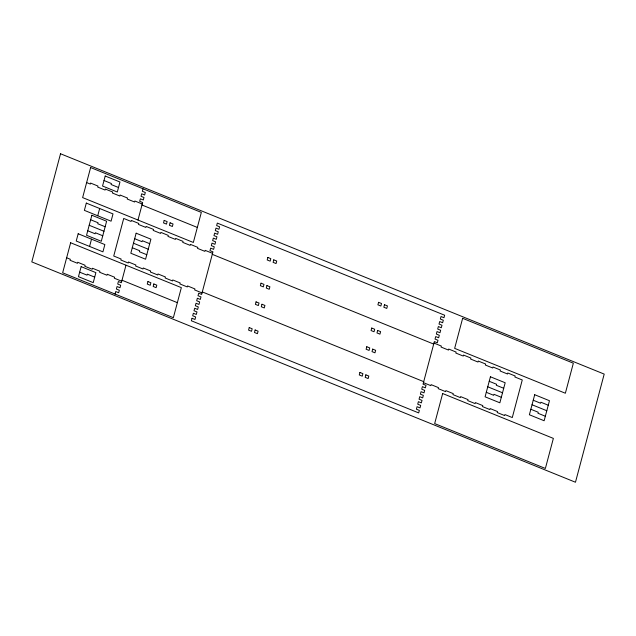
<?xml version="1.0" encoding="UTF-8"?>
<svg xmlns="http://www.w3.org/2000/svg" width="636" height="636" viewBox="0 0 636 636"><rect width="100%" height="100%" fill="white"/><g stroke="black" fill="none" stroke-linecap="round" stroke-linejoin="round"><path stroke-width="0.95" d="M89.581 246.442L91.512 239.168M97.729 215.771L99.661 208.505M115.052 294.055L115.72 291.55L118.67 292.743L119.337 290.239L116.388 289.046L117.048 286.542L120.005 287.734L120.665 285.23L117.716 284.038L118.383 281.533L121.333 282.726L125.992 265.196M143.02 188.781L142.361 191.285L145.31 192.485L144.642 194.99L141.693 193.789L141.025 196.301L143.982 197.494L143.315 199.998L140.365 198.806L139.697 201.31L142.647 202.502L137.988 220.032M104.01 180.521L111.387 183.518L111.125 184.519L118.503 187.509M142.249 204.005L134.872 201.016L134.601 202.017L127.224 199.028L127.486 198.027L120.109 195.029L119.838 196.031L112.461 193.042L112.723 192.04L105.345 189.051L105.083 190.053L97.698 187.064L97.968 186.062L90.582 183.065L90.32 184.066L86.631 182.572M141.987 205.007L197.343 227.442M212.543 253.343L205.166 250.353L204.895 251.355L197.518 248.366L197.788 247.364L190.403 244.367L190.14 245.369L182.755 242.38L183.025 241.378L175.639 238.389L175.377 239.39L167.999 236.401L168.262 235.4L160.884 232.402L160.614 233.404L153.236 230.415L153.499 229.413L146.121 226.424L145.851 227.426L138.473 224.436L138.735 223.435L131.358 220.438L131.096 221.439L123.71 218.45L113.733 256.022L121.11 259.011L120.84 260.013L128.226 263.002L128.488 262L135.873 264.997L135.603 265.999L142.989 268.988L143.251 267.987L150.637 270.976L150.366 271.977L157.744 274.967L158.014 273.965L165.392 276.962L165.129 277.964L172.507 280.953L172.777 279.951L180.155 282.94L179.893 283.942L187.27 286.939L187.533 285.938L194.918 288.927L194.648 289.929L202.033 292.918M433.967 343.082L441.352 346.071L441.082 347.073L448.467 350.062L448.73 349.061L456.107 352.058L455.845 353.06L463.223 356.049L463.493 355.047L470.871 358.036L470.608 359.038L477.986 362.035L478.256 361.033L485.634 364.023L485.363 365.024L492.749 368.013L493.011 367.012L500.397 370.001L500.127 371.003L507.512 374L507.774 372.998L515.16 375.987L514.89 376.989L522.267 379.978L512.29 417.55L504.905 414.561L504.642 415.562L497.265 412.565L497.527 411.564L490.149 408.574L489.879 409.576L482.501 406.587L482.764 405.585L475.386 402.596L475.116 403.598L467.738 400.601L468.001 399.599L460.623 396.61L460.361 397.611L452.975 394.622L453.245 393.62L445.86 390.631L445.598 391.633L438.212 388.636L438.482 387.634L431.105 384.645L430.834 385.647L423.457 382.657M212.281 254.344L433.704 344.084M90.662 219.762L98.039 222.751L97.777 223.753L105.155 226.742M149.706 243.691L142.329 240.702L142.059 241.704L134.681 238.707M489.219 381.29L496.605 384.279L496.334 385.281L503.72 388.27M548.264 405.219L540.886 402.23L540.624 403.232L533.238 400.235M89.199 225.271L103.962 231.258M133.481 243.222L148.244 249.201M487.756 386.799L502.52 392.778M532.038 404.742L546.801 410.729M102.762 235.765L95.376 232.768L95.114 233.77L87.736 230.781M132.28 247.73L139.666 250.719L139.395 251.721L146.781 254.71M501.319 397.293L493.941 394.296L493.671 395.298L486.294 392.309M530.845 409.258L538.223 412.247L537.961 413.249L545.338 416.238M202.296 291.916L423.719 381.656M66.645 257.787L70.334 259.281L70.071 260.283L77.449 263.28L77.711 262.27L85.097 265.268L84.827 266.269L92.212 269.259L92.474 268.257L99.86 271.246L99.59 272.248L106.975 275.245L107.238 274.243L114.615 277.232L114.353 278.234L121.73 281.223M122.001 280.222L177.357 302.656M94.692 277.137L87.307 274.148L87.045 275.15L79.659 272.16M60.531 153.761L31.8 261.905L575.469 482.239L604.2 374.095L60.531 153.761M70.636 242.761L62.654 272.812L173.366 317.682L181.347 287.631L70.636 242.761M90.622 167.546L82.632 197.605L193.344 242.467L201.334 212.416L90.622 167.546M78.172 233.762L76.233 241.028L102.929 251.848L104.861 244.574L78.172 233.762M86.313 203.091L84.381 210.365L111.077 221.185L113.009 213.911L86.313 203.091M91.862 215.254L86.536 235.288L101.299 241.275L106.617 221.233L91.862 215.254M81.13 266.651L78.467 276.668L93.23 282.646L95.885 272.629L81.13 266.651M105.21 176.013L102.547 186.03L117.31 192.016L119.966 181.999L105.21 176.013M136.144 233.197L130.817 253.239L145.58 259.218L150.907 239.184L136.144 233.197M147.934 281.565L147.266 284.069L150.215 285.262L150.883 282.758L147.934 281.565M164.183 220.398L163.516 222.902L166.473 224.103L167.133 221.598L164.183 220.398M153.833 283.958L153.173 286.462L156.122 287.655L156.79 285.151L153.833 283.958M170.09 222.791L169.422 225.295L172.372 226.495L173.04 223.991L170.09 222.791M192.024 318.27L191.357 320.775L418.687 412.907L419.355 410.403L416.397 409.202L417.065 406.698L420.014 407.899L420.682 405.394L417.733 404.194L418.393 401.69L421.35 402.89L422.018 400.386L419.06 399.185L419.728 396.681L422.678 397.882L423.345 395.369L420.396 394.177L421.056 391.673L424.013 392.865L424.673 390.361L421.724 389.168L422.391 386.664L425.341 387.857L426.009 385.352L423.051 384.16L434.364 341.58L437.322 342.772L437.981 340.268L435.032 339.075L435.7 336.571L438.649 337.764L439.317 335.259L436.368 334.067L437.027 331.563L439.985 332.755L440.645 330.251L437.695 329.058L438.363 326.554L441.312 327.747L441.98 325.242L439.023 324.05L439.691 321.546L442.64 322.738L443.308 320.234L440.358 319.034L441.018 316.529L443.976 317.73L444.643 315.225L217.313 223.093L216.645 225.597L219.603 226.798L218.935 229.302L215.986 228.101L215.318 230.606L218.267 231.806L217.607 234.31L214.65 233.11L213.982 235.614L216.94 236.815L216.272 239.319L213.322 238.118L212.655 240.631L215.604 241.823L214.944 244.327L211.987 243.135L211.327 245.639L214.276 246.832L213.609 249.336L210.659 248.143L209.991 250.648L212.949 251.84L201.636 294.42L198.678 293.228L198.019 295.732L200.968 296.925L200.3 299.429L197.351 298.236L196.683 300.741L199.632 301.933L198.973 304.437L196.015 303.245L195.355 305.749L198.305 306.942L197.637 309.446L194.688 308.253L194.02 310.758L196.977 311.95L196.309 314.454L193.36 313.262L192.692 315.766L195.642 316.966L194.982 319.471L192.024 318.27M249.233 327.58L248.565 330.092L251.522 331.284L252.182 328.78L249.233 327.58M256.07 301.854L255.402 304.358L258.351 305.558L259.019 303.054L256.07 301.854M261.03 283.179L260.363 285.683L263.32 286.884L263.98 284.379L261.03 283.179M267.867 257.453L267.2 259.957L270.149 261.158L270.817 258.653L267.867 257.453M255.139 329.981L254.472 332.485L257.421 333.677L258.089 331.173L255.139 329.981M261.968 304.247L261.309 306.751L264.258 307.951L264.926 305.447L261.968 304.247M266.937 285.572L266.269 288.076L269.219 289.277L269.887 286.772L266.937 285.572M273.766 259.846L273.106 262.35L276.056 263.55L276.724 261.046L273.766 259.846M359.944 372.45L359.276 374.954L362.234 376.154L362.894 373.65L359.944 372.45M366.781 346.723L366.113 349.228L369.063 350.428L369.731 347.924L366.781 346.723M371.742 328.049L371.074 330.553L374.032 331.754L374.691 329.249L371.742 328.049M378.579 302.323L377.911 304.827L380.861 306.019L381.528 303.515L378.579 302.323M365.851 374.843L365.183 377.347L368.133 378.547L368.8 376.043L365.851 374.843M372.68 349.116L372.02 351.621L374.97 352.821L375.638 350.317L372.68 349.116M377.649 330.442L376.981 332.946L379.93 334.146L380.598 331.642L377.649 330.442M384.478 304.716L383.818 307.22L386.768 308.42L387.435 305.908L384.478 304.716M442.656 393.533L434.666 423.584L545.378 468.454L553.368 438.395L442.656 393.533M462.634 318.318L454.653 348.369L565.364 393.239L573.346 363.188L462.634 318.318M490.42 376.782L485.093 396.816L499.856 402.803L505.183 382.761L490.42 376.782M534.701 394.725L529.383 414.767L544.138 420.746L549.464 400.712L534.701 394.725"/></g></svg>
